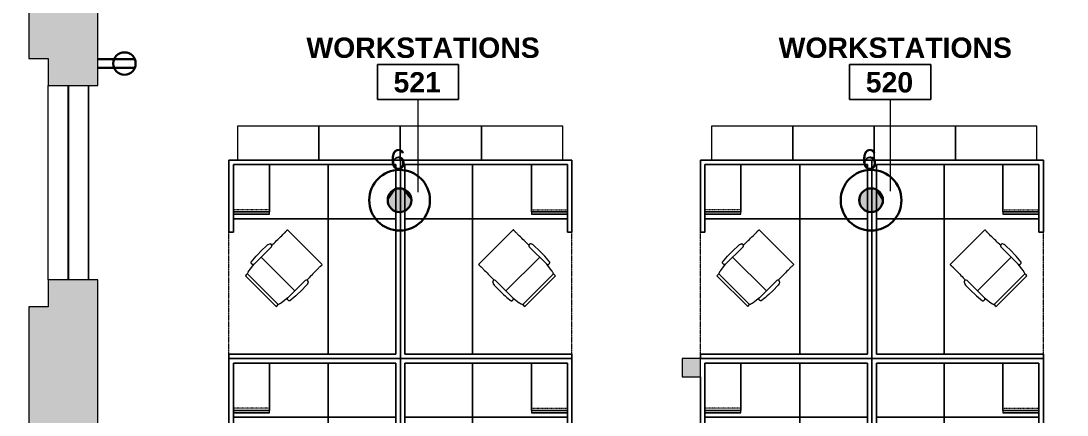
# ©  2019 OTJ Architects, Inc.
# Model space of a CAD drawing. Header units: inches. Extents: x 0 to 1865, y 0 to 1094.
# Drawn here: x 0 to 463.5, y 668.5 to 843.2 of the extents above; entities that cross this region are included whole.
import ezdxf

# ---------------------------------------------------------------- set-up
doc = ezdxf.new("R2010")
doc.units = ezdxf.units.IN
doc.header["$MEASUREMENT"] = 0
doc.linetypes.add('DASH 1_32_', pattern=[0.0625, 0.03125, -0.03125])
doc.linetypes.add('Dash 1_8_', pattern=[0.25, 0.125, -0.125])
for name, color, linetype, lineweight in [('A-ANNO-NOTE', 131, 'Continuous', 9), ('A-AREA-IDEN', 2, 'Continuous', 9), ('A-DETL', 90, 'Continuous', 9), ('A-DETL-GENF', 92, 'Continuous', 9), ('CORE', 7, 'Continuous', 9), ('I-FURN', 30, 'Continuous', 9), ('I-FURN-PNLS', 30, 'Continuous', 9), ('S-COLS', 52, 'Continuous', 13), ('Victor Bldg - 5th Floor_LINK_dwg', 8, 'Continuous', 9), ('WINDOWS', 7, 'Continuous', 9), ('WINDOWS SILL', 7, 'Continuous', 9)]:
    doc.layers.add(name, color=color, linetype=linetype, lineweight=lineweight)
doc.styles.add('Swis721 Lt BT', font='swissl.ttf', dxfattribs={"height": 9})
doc.styles.add('Swis721 Lt BT_B', font='', dxfattribs={"height": 9})
doc.styles.get('Swis721 Lt BT_B').set_extended_font_data('Swis721 Lt BT', bold=True)

# ---------------------------------------------------------------- blocks, each defined once
blk = doc.blocks.new('Victor Bldg - 5th Floor_LINK_dwg-6972324-Level 05 POWER _ SIGNAL')
at = {"layer": 'CORE'}
for p, q in [((301, 693.5), (300.25, 693.5)), ((301, 685.5), (301, 693.5))]:
    blk.add_line(p, q, dxfattribs=at)
at = {"layer": 'WINDOWS'}
for p, q in [((21, 728.5), (21, 814.5)), ((21.25, 728.5), (21.25, 814.5))]:
    blk.add_line(p, q, dxfattribs=at)
at = {"layer": 'WINDOWS SILL'}
blk.add_line((12, 728.5), (12, 814.5), dxfattribs=at)
at = {"layer": 'WINDOWS SILL', "flags": 128}
blk.add_lwpolyline([(30, 814.5), (30, 728.5), (30, 814.5), (30, 728.5)], dxfattribs=at)
blk = doc.blocks.new('Concrete-Rectangular-Column - 8x8-7061903-Level 05 POWER _ SIGNAL')
at = {"layer": 'S-COLS', "lineweight": 9}
blk.add_hatch(color=7, dxfattribs=at).paths.add_polyline_path([(4, -4), (4, 4), (-4, 4), (-4, -4)], flags=0)
at = {"layer": 'S-COLS', "color": 8, "lineweight": 20}
for p, q in [((4, 4), (-4, 4)), ((-4, 4), (-4, -4)), ((4, -4), (4, 4)), ((-4, -4), (4, -4))]:
    blk.add_line(p, q, dxfattribs=at)
blk = doc.blocks.new('HermanMiller_Collection_Eames_AluminumGroup_LoungeChairSwivel - Arms Swivel Base-7952355-Level 05 POWER _ SIGNAL')
at = {"layer": 'I-FURN'}
for p, q in [((-12.96, -9.61), (-12.96, 9.61)), ((-11.95, 9.63), (-11.95, 9.59)), ((-11.95, 9.59), (-11.76, 9.6)), ((-11.76, -9.6), (-11.76, 9.6)), ((-10.12, 10.12), (-6.61, 10.58)), ((-6.94, 12.09), (-4.59, 12.38)), ((-6.61, 10.58), (-6.94, 10.64)), ((-6.61, 10.58), (4.33, 10.58)), ((-4.59, 12.38), (-3.51, 12.46)), ((-3.51, 12.46), (-2.64, 12.49)), ((-2.64, 12.49), (-0.18, 12.49)), ((-2.19, 10.58), (-2.19, -10.58)), ((-0.18, 12.49), (3.32, 12.43)), ((3.32, 12.43), (3.84, 12.38)), ((3.84, 12.38), (3.99, 12.34)), ((3.99, 12.34), (4.64, 12.01)), ((4.64, 12.01), (4.83, 11.89)), ((13.22, 10.83), (13.22, 10.86)), ((14.64, 10.85), (14.64, -10.85)), ((-11.95, -9.59), (-11.95, -9.63)), ((-11.76, -9.6), (-11.95, -9.59)), ((-6.61, -10.58), (-10.12, -10.12)), ((-6.94, -10.64), (-6.61, -10.58)), ((-4.59, -12.38), (-6.94, -12.09)), ((-6.61, -10.58), (4.33, -10.58)), ((-3.51, -12.46), (-4.59, -12.38)), ((-2.64, -12.49), (-3.51, -12.46)), ((-0.18, -12.49), (-2.64, -12.49)), ((3.32, -12.43), (-0.18, -12.49)), ((3.84, -12.38), (3.32, -12.43)), ((3.99, -12.34), (3.84, -12.38)), ((4.64, -12.01), (3.99, -12.34)), ((4.83, -11.89), (4.64, -12.01)), ((13.22, -10.86), (13.22, -10.83))]:
    blk.add_line(p, q, dxfattribs=at)
at = {"layer": 'I-FURN', "flags": 128}
for points in [[(4.94, 10.96), (5.23, 10.95), (5.52, 10.95)], [(5.52, -10.95), (5.23, -10.95), (4.94, -10.96)]]:
    blk.add_lwpolyline(points, dxfattribs=at)
at = {"layer": 'I-FURN'}
for centre, radius, start, end in [((-12.38, 5.3), 4.35, 84.2936, 97.7064), ((4.33, 11.27), 0.69, 270, 332.7502), ((3.68, 11.28), 1.3, 345.8347, 28.1255), ((-12.38, -5.3), 4.35, 262.2936, 275.7064), ((4.33, -11.27), 0.69, 27.2498, 90), ((3.68, -11.28), 1.3, 331.8745, 14.1653)]:
    blk.add_arc(centre, radius, start, end, dxfattribs=at)
for points in [[(-11.76, 9.6), (-11.64, 9.67), (-11.37, 9.8), (-11.02, 9.92), (-10.83, 9.99)], [(-10.83, 9.99), (-10.79, 10), (-10.71, 10.02), (-10.55, 10.06), (-10.35, 10.09), (-10.2, 10.11), (-10.12, 10.12)], [(5.52, 10.95), (6.54, 10.92), (8.59, 10.89), (10.68, 10.85), (11.73, 10.84)], [(11.73, 10.84), (11.97, 10.84), (12.47, 10.83), (12.96, 10.83), (13.22, 10.83)], [(-10.83, -9.99), (-11.02, -9.92), (-11.37, -9.8), (-11.64, -9.67), (-11.76, -9.6)], [(-10.12, -10.12), (-10.2, -10.11), (-10.35, -10.09), (-10.55, -10.06), (-10.71, -10.02), (-10.79, -10), (-10.83, -9.99)], [(11.73, -10.84), (10.68, -10.85), (8.59, -10.89), (6.54, -10.92), (5.52, -10.95)], [(13.22, -10.83), (12.96, -10.83), (12.47, -10.83), (11.97, -10.84), (11.73, -10.84)]]:
    blk.add_open_spline(points, degree=3, dxfattribs=at)
for points, knots in [([(-6.94, 10.64), (-6.95, 10.65), (-6.96, 10.65), (-6.99, 10.65), (-7, 10.66), (-7.02, 10.67), (-7.03, 10.68), (-7.05, 10.69), (-7.06, 10.7), (-7.07, 10.71), (-7.08, 10.72), (-7.09, 10.73), (-7.1, 10.74), (-7.11, 10.76), (-7.11, 10.77), (-7.12, 10.78), (-7.13, 10.8), (-7.14, 10.81), (-7.15, 10.83), (-7.16, 10.85), (-7.17, 10.87), (-7.18, 10.9), (-7.2, 10.95), (-7.22, 11.02), (-7.24, 11.11), (-7.25, 11.23), (-7.26, 11.37), (-7.25, 11.52), (-7.23, 11.66), (-7.21, 11.77), (-7.18, 11.85), (-7.16, 11.9), (-7.15, 11.92), (-7.14, 11.94), (-7.13, 11.96), (-7.12, 11.97), (-7.11, 11.98), (-7.1, 12), (-7.09, 12.01), (-7.08, 12.02), (-7.07, 12.03), (-7.06, 12.04), (-7.05, 12.04), (-7.05, 12.05), (-7.03, 12.06), (-7.02, 12.07), (-7, 12.08), (-6.99, 12.08), (-6.97, 12.09), (-6.95, 12.09), (-6.94, 12.09)], [-1, -1, -1, -1, -0.984375, -0.96875, -0.957031, -0.953125, -0.9375, -0.921875, -0.917969, -0.914062, -0.90625, -0.890625, -0.882812, -0.875, -0.867188, -0.859375, -0.84375, -0.835938, -0.828125, -0.8125, -0.796875, -0.78125, -0.75, -0.708333, -0.666667, -0.583333, -0.5, -0.416667, -0.333333, -0.25, -0.208333, -0.1875, -0.166667, -0.15625, -0.145833, -0.135417, -0.125, -0.114583, -0.104167, -0.09375, -0.088542, -0.083333, -0.078125, -0.072917, -0.0625, -0.052083, -0.041667, -0.03125, -0.020833, 0, 0, 0, 0]), ([(13.22, 10.86), (13.22, 10.87), (13.22, 10.87), (13.23, 10.87), (13.25, 10.88), (13.27, 10.88), (13.29, 10.88), (13.32, 10.88), (13.34, 10.88)], [-1, -1, -1, -1, -0.75, -0.625, -0.5, -0.375, -0.25, 0, 0, 0, 0]), ([(13.34, 10.88), (13.4, 10.89), (13.61, 10.9), (13.97, 10.9), (14.25, 10.89), (14.38, 10.89), (14.47, 10.88), (14.54, 10.87), (14.6, 10.87), (14.63, 10.86), (14.64, 10.85), (14.64, 10.85)], [-1, -1, -1, -1, -0.857143, -0.571429, -0.428571, -0.357143, -0.285714, -0.214286, -0.142857, -0.071429, 0, 0, 0, 0]), ([(-6.94, -12.09), (-6.95, -12.09), (-6.96, -12.09), (-6.99, -12.08), (-7, -12.08), (-7.02, -12.07), (-7.03, -12.06), (-7.05, -12.05), (-7.06, -12.04), (-7.07, -12.03), (-7.08, -12.02), (-7.09, -12.01), (-7.1, -12), (-7.11, -11.98), (-7.12, -11.97), (-7.12, -11.96), (-7.13, -11.94), (-7.14, -11.93), (-7.15, -11.91), (-7.16, -11.89), (-7.17, -11.87), (-7.18, -11.84), (-7.21, -11.77), (-7.23, -11.66), (-7.26, -11.47), (-7.26, -11.28), (-7.24, -11.11), (-7.22, -11.02), (-7.2, -10.95), (-7.18, -10.89), (-7.16, -10.85), (-7.15, -10.82), (-7.13, -10.8), (-7.13, -10.78), (-7.12, -10.77), (-7.11, -10.76), (-7.1, -10.74), (-7.08, -10.73), (-7.08, -10.72), (-7.07, -10.71), (-7.06, -10.7), (-7.05, -10.69), (-7.05, -10.69), (-7.03, -10.68), (-7.02, -10.67), (-7, -10.66), (-6.99, -10.65), (-6.97, -10.65), (-6.95, -10.65), (-6.94, -10.64)], [-1, -1, -1, -1, -0.984375, -0.96875, -0.957031, -0.953125, -0.9375, -0.921875, -0.917969, -0.914062, -0.90625, -0.890625, -0.882812, -0.875, -0.867188, -0.859375, -0.84375, -0.835938, -0.828125, -0.8125, -0.796875, -0.78125, -0.75, -0.666667, -0.583333, -0.416667, -0.333333, -0.291667, -0.25, -0.208333, -0.1875, -0.166667, -0.15625, -0.145833, -0.135417, -0.125, -0.114583, -0.104167, -0.09375, -0.088542, -0.083333, -0.078125, -0.072917, -0.0625, -0.052083, -0.041667, -0.03125, -0.020833, 0, 0, 0, 0]), ([(13.34, -10.88), (13.32, -10.88), (13.29, -10.88), (13.27, -10.88), (13.25, -10.88), (13.23, -10.87), (13.22, -10.87), (13.22, -10.87), (13.22, -10.86)], [-1, -1, -1, -1, -0.75, -0.625, -0.5, -0.375, -0.25, 0, 0, 0, 0]), ([(14.64, -10.85), (14.64, -10.86), (14.62, -10.86), (14.52, -10.88), (14.27, -10.9), (13.87, -10.9), (13.54, -10.9), (13.4, -10.89), (13.34, -10.88)], [-1, -1, -1, -1, -0.892857, -0.785714, -0.571429, -0.285714, -0.142857, 0, 0, 0, 0])]:
    blk.add_open_spline(points, degree=3, knots=knots, dxfattribs=at)
blk = doc.blocks.new('Adjustable Workstation 1 - 6x7-7913792-Level 05 POWER _ SIGNAL')
at = {"layer": 'I-FURN'}
for p, q in [((76, 0), (0, 0)), ((0, 0), (0, -88)), ((0, 0), (76, 0)), ((0, -88), (0, 0)), ((76, -2), (76, 0)), ((76, 0), (76, -2)), ((32, -2), (2, -2)), ((2, -2), (2, -86)), ((2, -86), (2, -2)), ((2, -2), (32, -2)), ((2, -86), (2, -2)), ((2, -2), (76, -2)), ((32, -2), (2, -2)), ((2, -2), (2, -62)), ((32, -86), (32, -2)), ((32, -2), (32, -86)), ((76, -2), (32, -2)), ((76, -56), (74, -56)), ((74, -56), (74, -86)), ((74, -62), (74, -56)), ((74, -56), (76, -56)), ((76, -88), (76, -56)), ((76, -56), (76, -88)), ((2, -62), (2, -86)), ((32, -62), (2, -62)), ((2, -62), (2, -86)), ((2, -86), (2, -62)), ((2, -62), (32, -62)), ((74, -62), (32, -62)), ((32, -62), (74, -62)), ((58, -64), (74, -64)), ((58, -64), (74, -64)), ((58, -64), (74, -64)), ((58, -64), (74, -64)), ((58, -64), (74, -64)), ((58, -64), (74, -64)), ((58, -64), (58, -86)), ((74, -64), (58, -64)), ((74, -64), (58, -64)), ((58, -64), (58, -65)), ((74, -64), (58, -64)), ((58, -64), (74, -64)), ((58, -64), (58, -65)), ((58, -64), (58, -65)), ((74, -64), (58, -64)), ((58, -64), (74, -64)), ((58, -64), (58, -65)), ((58, -64), (58, -65)), ((74, -64), (58, -64)), ((58, -64), (74, -64)), ((58, -64), (58, -65)), ((58, -64), (58, -65)), ((74, -64), (74, -62)), ((74, -86), (74, -62)), ((74, -62), (74, -86)), ((74, -86), (74, -64)), ((74, -65), (74, -64)), ((74, -65), (74, -64)), ((74, -64), (74, -65)), ((74, -65), (74, -64)), ((74, -64), (74, -65)), ((74, -65), (74, -64)), ((74, -64), (74, -65)), ((74, -65), (74, -64)), ((58, -65), (74, -65)), ((58, -86), (58, -65)), ((58, -65), (74, -65)), ((74, -65), (58, -65)), ((58, -65), (74, -65)), ((74, -65), (58, -65)), ((58, -65), (74, -65)), ((74, -65), (58, -65)), ((58, -65), (74, -65)), ((74, -65), (74, -86)), ((74, -86), (74, -65)), ((0, -88), (76, -88)), ((72.12, -88), (0, -88)), ((2, -86), (32, -86)), ((32, -86), (2, -86)), ((74, -86), (2, -86)), ((2, -86), (32, -86)), ((2, -86), (32, -86)), ((32, -86), (2, -86)), ((32, -86), (58, -86)), ((32, -86), (74, -86)), ((74, -86), (32, -86)), ((58, -86), (74, -86)), ((74, -86), (58, -86)), ((58, -86), (74, -86)), ((76, -88), (72.12, -88))]:
    blk.add_line(p, q, dxfattribs=at)
at = {"layer": 'I-FURN', "linetype": 'Dash 1_8_'}
for p, q in [((76, 0), (76, -2)), ((76, -2), (76, -56)), ((76, -56), (76, -88))]:
    blk.add_line(p, q, dxfattribs=at)
at = {"layer": 'I-FURN', "linetype": 'DASH 1_32_'}
blk.add_line((58, -66), (74, -66), dxfattribs=at)
blk = doc.blocks.new('HermanMiller_Collection_Eames_AluminumGroup_LoungeChairSwivel - Arms Swivel Base-7952356-Level 05 POWER _ SIGNAL')
at = {"layer": 'I-FURN'}
for p, q in [((-12.96, 9.61), (-12.96, -9.61)), ((-11.95, 9.59), (-11.95, 9.63)), ((-11.76, 9.6), (-11.95, 9.59)), ((-11.76, 9.6), (-11.76, -9.6)), ((-6.61, 10.58), (-10.12, 10.12)), ((-4.59, 12.38), (-6.94, 12.09)), ((-6.94, 10.64), (-6.61, 10.58)), ((-6.61, 10.58), (4.33, 10.58)), ((-3.51, 12.46), (-4.59, 12.38)), ((-2.64, 12.49), (-3.51, 12.46)), ((-0.18, 12.49), (-2.64, 12.49)), ((-2.19, -10.58), (-2.19, 10.58)), ((3.32, 12.43), (-0.18, 12.49)), ((3.84, 12.38), (3.32, 12.43)), ((3.99, 12.34), (3.84, 12.38)), ((4.64, 12.01), (3.99, 12.34)), ((4.83, 11.89), (4.64, 12.01)), ((13.22, 10.86), (13.22, 10.83)), ((14.64, -10.85), (14.64, 10.85)), ((-11.95, -9.63), (-11.95, -9.59)), ((-11.95, -9.59), (-11.76, -9.6)), ((-10.12, -10.12), (-6.61, -10.58)), ((-6.61, -10.58), (-6.94, -10.64)), ((-6.94, -12.09), (-4.59, -12.38)), ((-6.61, -10.58), (4.33, -10.58)), ((-4.59, -12.38), (-3.51, -12.46)), ((-3.51, -12.46), (-2.64, -12.49)), ((-2.64, -12.49), (-0.18, -12.49)), ((-0.18, -12.49), (3.32, -12.43)), ((3.32, -12.43), (3.84, -12.38)), ((3.84, -12.38), (3.99, -12.34)), ((3.99, -12.34), (4.64, -12.01)), ((4.64, -12.01), (4.83, -11.89)), ((13.22, -10.83), (13.22, -10.86))]:
    blk.add_line(p, q, dxfattribs=at)
at = {"layer": 'I-FURN', "flags": 128}
for points in [[(5.52, 10.95), (5.23, 10.95), (4.94, 10.96)], [(4.94, -10.96), (5.23, -10.95), (5.52, -10.95)]]:
    blk.add_lwpolyline(points, dxfattribs=at)
at = {"layer": 'I-FURN'}
for centre, radius, start, end in [((-12.38, 5.3), 4.35, 84.2936, 97.7064), ((4.33, 11.27), 0.69, 270, 332.7502), ((3.68, 11.28), 1.3, 345.8347, 28.1255), ((-12.38, -5.3), 4.35, 262.2936, 275.7064), ((4.33, -11.27), 0.69, 27.2498, 90), ((3.68, -11.28), 1.3, 331.8745, 14.1653)]:
    blk.add_arc(centre, radius, start, end, dxfattribs=at)
for points in [[(-10.83, 9.99), (-11.02, 9.92), (-11.37, 9.8), (-11.64, 9.67), (-11.76, 9.6)], [(-10.12, 10.12), (-10.2, 10.11), (-10.35, 10.09), (-10.55, 10.06), (-10.71, 10.02), (-10.79, 10), (-10.83, 9.99)], [(11.73, 10.84), (10.68, 10.85), (8.59, 10.89), (6.54, 10.92), (5.52, 10.95)], [(13.22, 10.83), (12.96, 10.83), (12.47, 10.83), (11.97, 10.84), (11.73, 10.84)], [(-11.76, -9.6), (-11.64, -9.67), (-11.37, -9.8), (-11.02, -9.92), (-10.83, -9.99)], [(-10.83, -9.99), (-10.79, -10), (-10.71, -10.02), (-10.55, -10.06), (-10.35, -10.09), (-10.2, -10.11), (-10.12, -10.12)], [(5.52, -10.95), (6.54, -10.92), (8.59, -10.89), (10.68, -10.85), (11.73, -10.84)], [(11.73, -10.84), (11.97, -10.84), (12.47, -10.83), (12.96, -10.83), (13.22, -10.83)]]:
    blk.add_open_spline(points, degree=3, dxfattribs=at)
for points, knots in [([(-6.94, 12.09), (-6.95, 12.09), (-6.97, 12.09), (-6.99, 12.08), (-7, 12.08), (-7.02, 12.07), (-7.03, 12.06), (-7.05, 12.05), (-7.05, 12.04), (-7.06, 12.04), (-7.07, 12.03), (-7.08, 12.02), (-7.09, 12.01), (-7.1, 12), (-7.11, 11.98), (-7.12, 11.97), (-7.13, 11.96), (-7.14, 11.94), (-7.15, 11.92), (-7.16, 11.9), (-7.18, 11.85), (-7.21, 11.77), (-7.23, 11.66), (-7.25, 11.52), (-7.26, 11.37), (-7.25, 11.23), (-7.24, 11.11), (-7.22, 11.02), (-7.2, 10.95), (-7.18, 10.9), (-7.17, 10.87), (-7.16, 10.85), (-7.15, 10.83), (-7.14, 10.81), (-7.13, 10.8), (-7.12, 10.78), (-7.11, 10.77), (-7.11, 10.76), (-7.1, 10.74), (-7.09, 10.73), (-7.08, 10.72), (-7.07, 10.71), (-7.06, 10.7), (-7.05, 10.69), (-7.03, 10.68), (-7.02, 10.67), (-7, 10.66), (-6.99, 10.65), (-6.96, 10.65), (-6.95, 10.65), (-6.94, 10.64)], [0, 0, 0, 0, 0.020833, 0.03125, 0.041667, 0.052083, 0.0625, 0.072917, 0.078125, 0.083333, 0.088542, 0.09375, 0.104167, 0.114583, 0.125, 0.135417, 0.145833, 0.15625, 0.166667, 0.1875, 0.208333, 0.25, 0.333333, 0.416667, 0.5, 0.583333, 0.666667, 0.708333, 0.75, 0.78125, 0.796875, 0.8125, 0.828125, 0.835938, 0.84375, 0.859375, 0.867188, 0.875, 0.882812, 0.890625, 0.90625, 0.914062, 0.917969, 0.921875, 0.9375, 0.953125, 0.957031, 0.96875, 0.984375, 1, 1, 1, 1]), ([(13.34, 10.88), (13.32, 10.88), (13.29, 10.88), (13.27, 10.88), (13.25, 10.88), (13.23, 10.87), (13.22, 10.87), (13.22, 10.87), (13.22, 10.86)], [0, 0, 0, 0, 0.25, 0.375, 0.5, 0.625, 0.75, 1, 1, 1, 1]), ([(14.64, 10.85), (14.64, 10.85), (14.63, 10.86), (14.6, 10.87), (14.54, 10.87), (14.47, 10.88), (14.38, 10.89), (14.25, 10.89), (13.97, 10.9), (13.61, 10.9), (13.4, 10.89), (13.34, 10.88)], [0, 0, 0, 0, 0.071429, 0.142857, 0.214286, 0.285714, 0.357143, 0.428571, 0.571429, 0.857143, 1, 1, 1, 1]), ([(-6.94, -10.64), (-6.95, -10.65), (-6.97, -10.65), (-6.99, -10.65), (-7, -10.66), (-7.02, -10.67), (-7.03, -10.68), (-7.05, -10.69), (-7.05, -10.69), (-7.06, -10.7), (-7.07, -10.71), (-7.08, -10.72), (-7.08, -10.73), (-7.1, -10.74), (-7.11, -10.76), (-7.12, -10.77), (-7.13, -10.78), (-7.13, -10.8), (-7.15, -10.82), (-7.16, -10.85), (-7.18, -10.89), (-7.2, -10.95), (-7.22, -11.02), (-7.24, -11.11), (-7.26, -11.28), (-7.26, -11.47), (-7.23, -11.66), (-7.21, -11.77), (-7.18, -11.84), (-7.17, -11.87), (-7.16, -11.89), (-7.15, -11.91), (-7.14, -11.93), (-7.13, -11.94), (-7.12, -11.96), (-7.12, -11.97), (-7.11, -11.98), (-7.1, -12), (-7.09, -12.01), (-7.08, -12.02), (-7.07, -12.03), (-7.06, -12.04), (-7.05, -12.05), (-7.03, -12.06), (-7.02, -12.07), (-7, -12.08), (-6.99, -12.08), (-6.96, -12.09), (-6.95, -12.09), (-6.94, -12.09)], [0, 0, 0, 0, 0.020833, 0.03125, 0.041667, 0.052083, 0.0625, 0.072917, 0.078125, 0.083333, 0.088542, 0.09375, 0.104167, 0.114583, 0.125, 0.135417, 0.145833, 0.15625, 0.166667, 0.1875, 0.208333, 0.25, 0.291667, 0.333333, 0.416667, 0.583333, 0.666667, 0.75, 0.78125, 0.796875, 0.8125, 0.828125, 0.835938, 0.84375, 0.859375, 0.867188, 0.875, 0.882812, 0.890625, 0.90625, 0.914062, 0.917969, 0.921875, 0.9375, 0.953125, 0.957031, 0.96875, 0.984375, 1, 1, 1, 1]), ([(13.22, -10.86), (13.22, -10.87), (13.22, -10.87), (13.23, -10.87), (13.25, -10.88), (13.27, -10.88), (13.29, -10.88), (13.32, -10.88), (13.34, -10.88)], [0, 0, 0, 0, 0.25, 0.375, 0.5, 0.625, 0.75, 1, 1, 1, 1]), ([(13.34, -10.88), (13.4, -10.89), (13.54, -10.9), (13.87, -10.9), (14.27, -10.9), (14.52, -10.88), (14.62, -10.86), (14.64, -10.86), (14.64, -10.85)], [0, 0, 0, 0, 0.142857, 0.285714, 0.571429, 0.785714, 0.892857, 1, 1, 1, 1])]:
    blk.add_open_spline(points, degree=3, knots=knots, dxfattribs=at)
blk = doc.blocks.new('Adjustable Workstation 1 - 6x7-7913793-Level 05 POWER _ SIGNAL')
at = {"layer": 'I-FURN'}
for p, q in [((76, 88), (0, 88)), ((0, 88), (0, 0)), ((0, 0), (0, 88)), ((0, 88), (71.88, 88)), ((32, 86), (2, 86)), ((2, 86), (2, 2)), ((2, 2), (2, 86)), ((2, 86), (32, 86)), ((2, 2), (2, 86)), ((2, 86), (74, 86)), ((32, 86), (2, 86)), ((2, 86), (2, 62)), ((32, 86), (2, 86)), ((2, 86), (2, 62)), ((2, 62), (2, 86)), ((2, 86), (32, 86)), ((32, 2), (32, 86)), ((32, 86), (32, 2)), ((58, 86), (32, 86)), ((74, 86), (32, 86)), ((32, 86), (74, 86)), ((74, 86), (58, 86)), ((58, 86), (58, 64)), ((58, 65), (58, 86)), ((58, 86), (74, 86)), ((74, 86), (58, 86)), ((71.88, 88), (76, 88)), ((74, 64), (74, 86)), ((74, 86), (74, 65)), ((74, 86), (74, 56)), ((74, 65), (74, 86)), ((74, 62), (74, 86)), ((74, 86), (74, 62)), ((76, 56), (76, 88)), ((76, 88), (76, 56)), ((74, 65), (58, 65)), ((74, 65), (58, 65)), ((58, 65), (58, 64)), ((74, 65), (58, 65)), ((58, 65), (74, 65)), ((58, 65), (58, 64)), ((58, 65), (58, 64)), ((74, 65), (58, 65)), ((58, 65), (74, 65)), ((58, 65), (58, 64)), ((58, 65), (58, 64)), ((74, 65), (58, 65)), ((58, 65), (74, 65)), ((58, 65), (58, 64)), ((58, 65), (58, 64)), ((74, 64), (74, 65)), ((74, 64), (74, 65)), ((74, 65), (74, 64)), ((74, 64), (74, 65)), ((74, 65), (74, 64)), ((74, 64), (74, 65)), ((74, 65), (74, 64)), ((74, 64), (74, 65)), ((2, 62), (2, 2)), ((2, 62), (32, 62)), ((32, 62), (2, 62)), ((32, 62), (74, 62)), ((74, 62), (32, 62)), ((58, 64), (74, 64)), ((58, 64), (74, 64)), ((58, 64), (74, 64)), ((58, 64), (74, 64)), ((58, 64), (74, 64)), ((58, 64), (74, 64)), ((58, 64), (74, 64)), ((58, 64), (74, 64)), ((74, 64), (58, 64)), ((58, 64), (74, 64)), ((74, 64), (58, 64)), ((58, 64), (74, 64)), ((74, 64), (58, 64)), ((58, 64), (74, 64)), ((74, 62), (74, 64)), ((74, 56), (74, 62)), ((74, 56), (76, 56)), ((76, 56), (74, 56)), ((0, 0), (76, 0)), ((76, 0), (0, 0)), ((2, 2), (32, 2)), ((32, 2), (2, 2)), ((76, 2), (2, 2)), ((2, 2), (32, 2)), ((32, 2), (76, 2)), ((76, 0), (76, 2)), ((76, 2), (76, 0))]:
    blk.add_line(p, q, dxfattribs=at)
at = {"layer": 'I-FURN', "linetype": 'Dash 1_8_'}
for p, q in [((76, 56), (76, 88)), ((76, 2), (76, 56)), ((76, 0), (76, 2))]:
    blk.add_line(p, q, dxfattribs=at)
at = {"layer": 'I-FURN', "linetype": 'DASH 1_32_'}
blk.add_line((58, 66), (74, 66), dxfattribs=at)
blk = doc.blocks.new('Adjustable Workstation 1 - 6x7-V11-Level 05 POWER _ SIGNAL')
at = {"layer": 'I-FURN'}
for p, q in [((76, 0), (0, 0)), ((0, 0), (0, -88)), ((0, 0), (76, 0)), ((0, -88), (0, 0)), ((76, -2), (76, 0)), ((76, 0), (76, -2)), ((32, -2), (2, -2)), ((2, -2), (2, -86)), ((2, -86), (2, -2)), ((2, -2), (32, -2)), ((2, -86), (2, -2)), ((2, -2), (76, -2)), ((32, -2), (2, -2)), ((2, -2), (2, -62)), ((32, -86), (32, -2)), ((32, -2), (32, -86)), ((76, -2), (32, -2)), ((76, -56), (74, -56)), ((74, -56), (74, -86)), ((74, -62), (74, -56)), ((74, -56), (76, -56)), ((76, -88), (76, -56)), ((76, -56), (76, -88)), ((2, -62), (2, -86)), ((32, -62), (2, -62)), ((2, -62), (2, -86)), ((2, -86), (2, -62)), ((2, -62), (32, -62)), ((74, -62), (32, -62)), ((32, -62), (74, -62)), ((58, -64), (74, -64)), ((58, -64), (74, -64)), ((58, -64), (74, -64)), ((58, -64), (74, -64)), ((58, -64), (74, -64)), ((58, -64), (74, -64)), ((58, -64), (58, -86)), ((74, -64), (58, -64)), ((74, -64), (58, -64)), ((58, -64), (58, -65)), ((74, -64), (58, -64)), ((58, -64), (74, -64)), ((58, -64), (58, -65)), ((58, -64), (58, -65)), ((74, -64), (58, -64)), ((58, -64), (74, -64)), ((58, -64), (58, -65)), ((58, -64), (58, -65)), ((74, -64), (58, -64)), ((58, -64), (74, -64)), ((58, -64), (58, -65)), ((58, -64), (58, -65)), ((74, -64), (74, -62)), ((74, -86), (74, -62)), ((74, -62), (74, -86)), ((74, -86), (74, -64)), ((74, -65), (74, -64)), ((74, -65), (74, -64)), ((74, -64), (74, -65)), ((74, -65), (74, -64)), ((74, -64), (74, -65)), ((74, -65), (74, -64)), ((74, -64), (74, -65)), ((74, -65), (74, -64)), ((58, -65), (74, -65)), ((58, -86), (58, -65)), ((58, -65), (74, -65)), ((74, -65), (58, -65)), ((58, -65), (74, -65)), ((74, -65), (58, -65)), ((58, -65), (74, -65)), ((74, -65), (58, -65)), ((58, -65), (74, -65)), ((74, -65), (74, -86)), ((74, -86), (74, -65)), ((0, -88), (76, -88)), ((76, -88), (0, -88)), ((2, -86), (32, -86)), ((32, -86), (2, -86)), ((74, -86), (2, -86)), ((2, -86), (32, -86)), ((2, -86), (32, -86)), ((32, -86), (2, -86)), ((32, -86), (58, -86)), ((32, -86), (74, -86)), ((74, -86), (32, -86)), ((58, -86), (74, -86)), ((74, -86), (58, -86)), ((58, -86), (74, -86))]:
    blk.add_line(p, q, dxfattribs=at)
at = {"layer": 'I-FURN', "linetype": 'Dash 1_8_'}
for p, q in [((76, 0), (76, -2)), ((76, -2), (76, -56)), ((76, -56), (76, -88))]:
    blk.add_line(p, q, dxfattribs=at)
at = {"layer": 'I-FURN', "linetype": 'DASH 1_32_'}
blk.add_line((58, -66), (74, -66), dxfattribs=at)
blk = doc.blocks.new('Adjustable Workstation 1 - 6x7-V12-Level 05 POWER _ SIGNAL')
at = {"layer": 'I-FURN'}
for p, q in [((76, 88), (0, 88)), ((0, 88), (0, 0)), ((0, 0), (0, 88)), ((0, 88), (76, 88)), ((32, 86), (2, 86)), ((2, 86), (2, 2)), ((2, 2), (2, 86)), ((2, 86), (32, 86)), ((2, 2), (2, 86)), ((2, 86), (74, 86)), ((32, 86), (2, 86)), ((2, 86), (2, 62)), ((32, 86), (2, 86)), ((2, 86), (2, 62)), ((2, 62), (2, 86)), ((2, 86), (32, 86)), ((32, 2), (32, 86)), ((32, 86), (32, 2)), ((58, 86), (32, 86)), ((74, 86), (32, 86)), ((32, 86), (74, 86)), ((74, 86), (58, 86)), ((58, 86), (58, 64)), ((58, 65), (58, 86)), ((58, 86), (74, 86)), ((74, 86), (58, 86)), ((74, 64), (74, 86)), ((74, 86), (74, 65)), ((74, 86), (74, 56)), ((74, 65), (74, 86)), ((74, 62), (74, 86)), ((74, 86), (74, 62)), ((76, 56), (76, 88)), ((76, 88), (76, 56)), ((74, 65), (58, 65)), ((74, 65), (58, 65)), ((58, 65), (58, 64)), ((74, 65), (58, 65)), ((58, 65), (74, 65)), ((58, 65), (58, 64)), ((58, 65), (58, 64)), ((74, 65), (58, 65)), ((58, 65), (74, 65)), ((58, 65), (58, 64)), ((58, 65), (58, 64)), ((74, 65), (58, 65)), ((58, 65), (74, 65)), ((58, 65), (58, 64)), ((58, 65), (58, 64)), ((74, 64), (74, 65)), ((74, 64), (74, 65)), ((74, 65), (74, 64)), ((74, 64), (74, 65)), ((74, 65), (74, 64)), ((74, 64), (74, 65)), ((74, 65), (74, 64)), ((74, 64), (74, 65)), ((2, 62), (2, 2)), ((2, 62), (32, 62)), ((32, 62), (2, 62)), ((32, 62), (74, 62)), ((74, 62), (32, 62)), ((58, 64), (74, 64)), ((58, 64), (74, 64)), ((58, 64), (74, 64)), ((58, 64), (74, 64)), ((58, 64), (74, 64)), ((58, 64), (74, 64)), ((58, 64), (74, 64)), ((58, 64), (74, 64)), ((74, 64), (58, 64)), ((58, 64), (74, 64)), ((74, 64), (58, 64)), ((58, 64), (74, 64)), ((74, 64), (58, 64)), ((58, 64), (74, 64)), ((74, 62), (74, 64)), ((74, 56), (74, 62)), ((74, 56), (76, 56)), ((76, 56), (74, 56)), ((0, 0), (76, 0)), ((76, 0), (0, 0)), ((2, 2), (32, 2)), ((32, 2), (2, 2)), ((76, 2), (2, 2)), ((2, 2), (32, 2)), ((32, 2), (76, 2)), ((76, 0), (76, 2)), ((76, 2), (76, 0))]:
    blk.add_line(p, q, dxfattribs=at)
at = {"layer": 'I-FURN', "linetype": 'Dash 1_8_'}
for p, q in [((76, 56), (76, 88)), ((76, 2), (76, 56)), ((76, 0), (76, 2))]:
    blk.add_line(p, q, dxfattribs=at)
at = {"layer": 'I-FURN', "linetype": 'DASH 1_32_'}
blk.add_line((58, 66), (74, 66), dxfattribs=at)
blk = doc.blocks.new('Adjustable Workstation 1 - 6x7-V15-Level 05 POWER _ SIGNAL')
at = {"layer": 'I-FURN'}
for p, q in [((76, 0), (0, 0)), ((0, 0), (0, -88)), ((0, 0), (76, 0)), ((0, -88), (0, 0)), ((76, -2), (76, 0)), ((76, 0), (76, -2)), ((32, -2), (2, -2)), ((2, -2), (2, -86)), ((2, -86), (2, -2)), ((2, -2), (32, -2)), ((2, -86), (2, -2)), ((2, -2), (76, -2)), ((32, -2), (2, -2)), ((2, -2), (2, -62)), ((32, -86), (32, -2)), ((32, -2), (32, -86)), ((76, -2), (32, -2)), ((76, -56), (74, -56)), ((74, -56), (74, -86)), ((74, -62), (74, -56)), ((74, -56), (76, -56)), ((76, -88), (76, -56)), ((76, -56), (76, -88)), ((2, -62), (2, -86)), ((32, -62), (2, -62)), ((2, -62), (2, -86)), ((2, -86), (2, -62)), ((2, -62), (32, -62)), ((74, -62), (32, -62)), ((32, -62), (74, -62)), ((58, -64), (74, -64)), ((58, -64), (74, -64)), ((58, -64), (74, -64)), ((58, -64), (74, -64)), ((58, -64), (74, -64)), ((58, -64), (74, -64)), ((58, -64), (58, -86)), ((74, -64), (58, -64)), ((74, -64), (58, -64)), ((58, -64), (58, -65)), ((74, -64), (58, -64)), ((58, -64), (74, -64)), ((58, -64), (58, -65)), ((58, -64), (58, -65)), ((74, -64), (58, -64)), ((58, -64), (74, -64)), ((58, -64), (58, -65)), ((58, -64), (58, -65)), ((74, -64), (58, -64)), ((58, -64), (74, -64)), ((58, -64), (58, -65)), ((58, -64), (58, -65)), ((74, -64), (74, -62)), ((74, -86), (74, -62)), ((74, -62), (74, -86)), ((74, -86), (74, -64)), ((74, -65), (74, -64)), ((74, -65), (74, -64)), ((74, -64), (74, -65)), ((74, -65), (74, -64)), ((74, -64), (74, -65)), ((74, -65), (74, -64)), ((74, -64), (74, -65)), ((74, -65), (74, -64)), ((58, -65), (74, -65)), ((58, -86), (58, -65)), ((58, -65), (74, -65)), ((74, -65), (58, -65)), ((58, -65), (74, -65)), ((74, -65), (58, -65)), ((58, -65), (74, -65)), ((74, -65), (58, -65)), ((58, -65), (74, -65)), ((74, -65), (74, -86)), ((74, -86), (74, -65)), ((0, -88), (76, -88)), ((71, -88), (0, -88)), ((2, -86), (32, -86)), ((32, -86), (2, -86)), ((74, -86), (2, -86)), ((2, -86), (32, -86)), ((2, -86), (32, -86)), ((32, -86), (2, -86)), ((32, -86), (58, -86)), ((32, -86), (74, -86)), ((74, -86), (32, -86)), ((58, -86), (74, -86)), ((74, -86), (58, -86)), ((58, -86), (74, -86)), ((76, -88), (71, -88))]:
    blk.add_line(p, q, dxfattribs=at)
at = {"layer": 'I-FURN', "linetype": 'Dash 1_8_'}
for p, q in [((76, 0), (76, -2)), ((76, -2), (76, -56)), ((76, -56), (76, -88))]:
    blk.add_line(p, q, dxfattribs=at)
at = {"layer": 'I-FURN', "linetype": 'DASH 1_32_'}
blk.add_line((58, -66), (74, -66), dxfattribs=at)
blk = doc.blocks.new('Adjustable Workstation 1 - 6x7-V16-Level 05 POWER _ SIGNAL')
at = {"layer": 'I-FURN'}
for p, q in [((76, 88), (0, 88)), ((0, 88), (0, 0)), ((0, 0), (0, 88)), ((0, 88), (73, 88)), ((32, 86), (2, 86)), ((2, 86), (2, 2)), ((2, 2), (2, 86)), ((2, 86), (32, 86)), ((2, 2), (2, 86)), ((2, 86), (74, 86)), ((32, 86), (2, 86)), ((2, 86), (2, 62)), ((32, 86), (2, 86)), ((2, 86), (2, 62)), ((2, 62), (2, 86)), ((2, 86), (32, 86)), ((32, 2), (32, 86)), ((32, 86), (32, 2)), ((58, 86), (32, 86)), ((74, 86), (32, 86)), ((32, 86), (74, 86)), ((74, 86), (58, 86)), ((58, 86), (58, 64)), ((58, 65), (58, 86)), ((58, 86), (74, 86)), ((74, 86), (58, 86)), ((73, 88), (76, 88)), ((74, 64), (74, 86)), ((74, 86), (74, 65)), ((74, 86), (74, 56)), ((74, 65), (74, 86)), ((74, 62), (74, 86)), ((74, 86), (74, 62)), ((76, 56), (76, 88)), ((76, 88), (76, 56)), ((74, 65), (58, 65)), ((74, 65), (58, 65)), ((58, 65), (58, 64)), ((74, 65), (58, 65)), ((58, 65), (74, 65)), ((58, 65), (58, 64)), ((58, 65), (58, 64)), ((74, 65), (58, 65)), ((58, 65), (74, 65)), ((58, 65), (58, 64)), ((58, 65), (58, 64)), ((74, 65), (58, 65)), ((58, 65), (74, 65)), ((58, 65), (58, 64)), ((58, 65), (58, 64)), ((74, 64), (74, 65)), ((74, 64), (74, 65)), ((74, 65), (74, 64)), ((74, 64), (74, 65)), ((74, 65), (74, 64)), ((74, 64), (74, 65)), ((74, 65), (74, 64)), ((74, 64), (74, 65)), ((2, 62), (2, 2)), ((2, 62), (32, 62)), ((32, 62), (2, 62)), ((32, 62), (74, 62)), ((74, 62), (32, 62)), ((58, 64), (74, 64)), ((58, 64), (74, 64)), ((58, 64), (74, 64)), ((58, 64), (74, 64)), ((58, 64), (74, 64)), ((58, 64), (74, 64)), ((58, 64), (74, 64)), ((58, 64), (74, 64)), ((74, 64), (58, 64)), ((58, 64), (74, 64)), ((74, 64), (58, 64)), ((58, 64), (74, 64)), ((74, 64), (58, 64)), ((58, 64), (74, 64)), ((74, 62), (74, 64)), ((74, 56), (74, 62)), ((74, 56), (76, 56)), ((76, 56), (74, 56)), ((0, 0), (76, 0)), ((76, 0), (0, 0)), ((2, 2), (32, 2)), ((32, 2), (2, 2)), ((76, 2), (2, 2)), ((2, 2), (32, 2)), ((32, 2), (76, 2)), ((76, 0), (76, 2)), ((76, 2), (76, 0))]:
    blk.add_line(p, q, dxfattribs=at)
at = {"layer": 'I-FURN', "linetype": 'Dash 1_8_'}
for p, q in [((76, 56), (76, 88)), ((76, 2), (76, 56)), ((76, 0), (76, 2))]:
    blk.add_line(p, q, dxfattribs=at)
at = {"layer": 'I-FURN', "linetype": 'DASH 1_32_'}
blk.add_line((58, 66), (74, 66), dxfattribs=at)
blk = doc.blocks.new('Adjustable Workstation 1 - 6x7-V17-Level 05 POWER _ SIGNAL')
at = {"layer": 'I-FURN'}
for p, q in [((76, 0), (0, 0)), ((0, 0), (0, -88)), ((0, 0), (76, 0)), ((0, -88), (0, 0)), ((76, -2), (76, 0)), ((76, 0), (76, -2)), ((32, -2), (2, -2)), ((2, -2), (2, -86)), ((2, -86), (2, -2)), ((2, -2), (32, -2)), ((2, -86), (2, -2)), ((2, -2), (76, -2)), ((32, -2), (2, -2)), ((2, -2), (2, -62)), ((32, -86), (32, -2)), ((32, -2), (32, -86)), ((76, -2), (32, -2)), ((76, -56), (74, -56)), ((74, -56), (74, -86)), ((74, -62), (74, -56)), ((74, -56), (76, -56)), ((76, -80), (76, -56)), ((76, -56), (76, -80)), ((2, -62), (2, -86)), ((32, -62), (2, -62)), ((2, -62), (2, -86)), ((2, -86), (2, -62)), ((2, -62), (32, -62)), ((74, -62), (32, -62)), ((32, -62), (74, -62)), ((58, -64), (74, -64)), ((58, -64), (74, -64)), ((58, -64), (74, -64)), ((58, -64), (74, -64)), ((58, -64), (74, -64)), ((58, -64), (74, -64)), ((58, -64), (58, -86)), ((74, -64), (58, -64)), ((74, -64), (58, -64)), ((58, -64), (58, -65)), ((74, -64), (58, -64)), ((58, -64), (74, -64)), ((58, -64), (58, -65)), ((58, -64), (58, -65)), ((74, -64), (58, -64)), ((58, -64), (74, -64)), ((58, -64), (58, -65)), ((58, -64), (58, -65)), ((74, -64), (58, -64)), ((58, -64), (74, -64)), ((58, -64), (58, -65)), ((58, -64), (58, -65)), ((74, -64), (74, -62)), ((74, -86), (74, -62)), ((74, -62), (74, -86)), ((74, -86), (74, -64)), ((74, -65), (74, -64)), ((74, -65), (74, -64)), ((74, -64), (74, -65)), ((74, -65), (74, -64)), ((74, -64), (74, -65)), ((74, -65), (74, -64)), ((74, -64), (74, -65)), ((74, -65), (74, -64)), ((58, -65), (74, -65)), ((58, -86), (58, -65)), ((58, -65), (74, -65)), ((74, -65), (58, -65)), ((58, -65), (74, -65)), ((74, -65), (58, -65)), ((58, -65), (74, -65)), ((74, -65), (58, -65)), ((58, -65), (74, -65)), ((74, -65), (74, -86)), ((74, -86), (74, -65)), ((76, -80), (76, -88)), ((0, -88), (76, -88)), ((76, -88), (0, -88)), ((2, -86), (32, -86)), ((32, -86), (2, -86)), ((74, -86), (2, -86)), ((2, -86), (32, -86)), ((2, -86), (32, -86)), ((32, -86), (2, -86)), ((32, -86), (58, -86)), ((32, -86), (74, -86)), ((74, -86), (32, -86)), ((58, -86), (74, -86)), ((74, -86), (58, -86)), ((58, -86), (74, -86))]:
    blk.add_line(p, q, dxfattribs=at)
at = {"layer": 'I-FURN', "linetype": 'Dash 1_8_'}
for p, q in [((76, 0), (76, -2)), ((76, -2), (76, -56)), ((76, -56), (76, -80)), ((76, -80), (76, -88))]:
    blk.add_line(p, q, dxfattribs=at)
at = {"layer": 'I-FURN', "linetype": 'DASH 1_32_'}
blk.add_line((58, -66), (74, -66), dxfattribs=at)
blk = doc.blocks.new('Adjustable Workstation 1 - 6x7-V14-Level 05 POWER _ SIGNAL')
at = {"layer": 'I-FURN'}
for p, q in [((76, 88), (0, 88)), ((0, 88), (0, 0)), ((0, 0), (0, 88)), ((0, 88), (76, 88)), ((32, 86), (2, 86)), ((2, 86), (2, 2)), ((2, 2), (2, 86)), ((2, 86), (32, 86)), ((2, 2), (2, 86)), ((2, 86), (74, 86)), ((32, 86), (2, 86)), ((2, 86), (2, 62)), ((32, 86), (2, 86)), ((2, 86), (2, 62)), ((2, 62), (2, 86)), ((2, 86), (32, 86)), ((32, 2), (32, 86)), ((32, 86), (32, 2)), ((58, 86), (32, 86)), ((74, 86), (32, 86)), ((32, 86), (74, 86)), ((74, 86), (58, 86)), ((58, 86), (58, 64)), ((58, 65), (58, 86)), ((58, 86), (74, 86)), ((74, 86), (58, 86)), ((74, 64), (74, 86)), ((74, 86), (74, 65)), ((74, 86), (74, 56)), ((74, 65), (74, 86)), ((74, 62), (74, 86)), ((74, 86), (74, 62)), ((76, 56), (76, 88)), ((76, 88), (76, 56)), ((74, 65), (58, 65)), ((74, 65), (58, 65)), ((58, 65), (58, 64)), ((74, 65), (58, 65)), ((58, 65), (74, 65)), ((58, 65), (58, 64)), ((58, 65), (58, 64)), ((74, 65), (58, 65)), ((58, 65), (74, 65)), ((58, 65), (58, 64)), ((58, 65), (58, 64)), ((74, 65), (58, 65)), ((58, 65), (74, 65)), ((58, 65), (58, 64)), ((58, 65), (58, 64)), ((74, 64), (74, 65)), ((74, 64), (74, 65)), ((74, 65), (74, 64)), ((74, 64), (74, 65)), ((74, 65), (74, 64)), ((74, 64), (74, 65)), ((74, 65), (74, 64)), ((74, 64), (74, 65)), ((2, 62), (2, 2)), ((2, 62), (32, 62)), ((32, 62), (2, 62)), ((32, 62), (74, 62)), ((74, 62), (32, 62)), ((58, 64), (74, 64)), ((58, 64), (74, 64)), ((58, 64), (74, 64)), ((58, 64), (74, 64)), ((58, 64), (74, 64)), ((58, 64), (74, 64)), ((58, 64), (74, 64)), ((58, 64), (74, 64)), ((74, 64), (58, 64)), ((58, 64), (74, 64)), ((74, 64), (58, 64)), ((58, 64), (74, 64)), ((74, 64), (58, 64)), ((58, 64), (74, 64)), ((74, 62), (74, 64)), ((74, 56), (74, 62)), ((74, 56), (76, 56)), ((76, 56), (74, 56)), ((0, 0), (76, 0)), ((76, 0), (0, 0)), ((2, 2), (32, 2)), ((32, 2), (2, 2)), ((76, 2), (2, 2)), ((2, 2), (32, 2)), ((32, 2), (76, 2)), ((76, 0), (76, 2)), ((76, 2), (76, 0))]:
    blk.add_line(p, q, dxfattribs=at)
at = {"layer": 'I-FURN', "linetype": 'Dash 1_8_'}
for p, q in [((76, 56), (76, 88)), ((76, 2), (76, 56)), ((76, 0), (76, 2))]:
    blk.add_line(p, q, dxfattribs=at)
at = {"layer": 'I-FURN', "linetype": 'DASH 1_32_'}
blk.add_line((58, 66), (74, 66), dxfattribs=at)
blk = doc.blocks.new('F-Lateral File - 2 Drawers x 18_D x 36_W-7657768-Level 05 POWER _ SIGNAL')
at = {"layer": 'I-FURN-PNLS'}
for p, q in [((16.8, 6.7), (-19.2, 6.7)), ((-19.2, 6.7), (-19.2, -8.3)), ((16.8, -8.3), (16.8, 6.7)), ((-19.2, -8.3), (16.8, -8.3))]:
    blk.add_line(p, q, dxfattribs=at)
blk = doc.blocks.new('Room Tag - Room Name and Number-3379422-Level 05 POWER _ SIGNAL')
at = {"layer": 'A-AREA-IDEN'}
for p, q in [((-0.1881, -0.1636), (-0.1881, -0.0018)), ((-0.1881, -0.0018), (0.1869, -0.0018)), ((0.1869, -0.0018), (-0.1881, -0.0018)), ((-0.1881, -0.0018), (-0.1881, -0.1636)), ((0.1869, -0.0018), (0.1869, -0.1636)), ((0.1869, -0.1636), (0.1869, -0.0018)), ((0.1869, -0.1636), (-0.1881, -0.1636)), ((-0.1881, -0.1636), (0.1869, -0.1636))]:
    blk.add_line(p, q, dxfattribs=at)

msp = doc.modelspace()

# ---------------------------------------------------------------- hatches: boundary and pattern name
at = {"layer": 'A-ANNO-NOTE'}
for points in [[(163.03, 761.41), (166.1, 768.69), (162.52, 763.29)], [(162.52, 763.29), (166.1, 768.69), (162.77, 765.36)], [(162.52, 763.29), (162.77, 765.36), (162.55, 764.4)], [(162.77, 765.36), (166.1, 768.69), (164.85, 768.08)], [(162.77, 765.36), (164.85, 768.08), (163.62, 766.95)], [(162.77, 765.36), (163.62, 766.95), (163.38, 766.61)], [(164.85, 759.33), (166.1, 768.69), (163.03, 761.41)], [(163.62, 766.95), (164.85, 768.08), (164.09, 767.47)], [(164.85, 759.33), (168.73, 768.87), (166.1, 768.69)], [(168.59, 758.52), (168.73, 768.87), (164.85, 759.33)], [(164.85, 768.08), (166.1, 768.69), (165.58, 768.49)], [(166.1, 768.69), (168.73, 768.87), (166.51, 768.81)], [(166.64, 768.84), (168.73, 768.87), (167.61, 768.96)], [(168.59, 758.52), (169.79, 758.87), (168.73, 768.87)], [(169.79, 758.87), (170.88, 759.49), (168.73, 768.87)], [(170.88, 759.49), (172.47, 761.41), (168.73, 768.87)], [(172.47, 761.41), (173, 763.43), (168.73, 768.87)], [(172.47, 766), (170.65, 768.08), (168.73, 768.87)], [(170.65, 768.08), (169.4, 768.69), (168.73, 768.87)], [(173, 763.43), (172.47, 766), (168.73, 768.87)], [(170.65, 768.08), (169.92, 768.49), (169.4, 768.69)], [(171.79, 767.06), (171.42, 767.47), (170.65, 768.08)], [(172.47, 766), (171.79, 767.06), (170.65, 768.08)], [(172.47, 766), (172.13, 766.61), (171.79, 767.06)], [(172.91, 764.68), (172.64, 765.62), (172.47, 766)], [(173, 763.43), (172.91, 764.68), (172.47, 766)], [(172.91, 764.68), (172.82, 765.09), (172.64, 765.62)], [(371.79, 761.67), (371.5, 764.82), (371.38, 763.43)], [(371.38, 763.43), (371.5, 764.82), (371.38, 763.99)], [(371.79, 761.67), (372.18, 766.49), (371.5, 764.82)], [(371.5, 764.82), (372.18, 766.49), (371.97, 766.13)], [(371.5, 764.82), (371.97, 766.13), (371.69, 765.49)], [(374.33, 758.99), (375.38, 768.81), (371.79, 761.67)], [(371.79, 761.67), (375.38, 768.81), (374.98, 768.69)], [(371.79, 761.67), (374.98, 768.69), (372.18, 766.49)], [(372.18, 766.49), (374.98, 768.69), (372.5, 766.95)], [(372.5, 766.95), (374.98, 768.69), (373.73, 768.08)], [(372.5, 766.95), (373.73, 768.08), (373.07, 767.57)], [(373.73, 768.08), (374.98, 768.69), (374.46, 768.49)], [(377.46, 758.52), (375.38, 768.81), (374.33, 758.99)], [(375.38, 768.81), (377.6, 768.87), (376.49, 768.96)], [(377.46, 758.52), (377.6, 768.87), (375.38, 768.81)], [(377.46, 758.52), (379.76, 759.49), (377.6, 768.87)], [(379.76, 759.49), (378.28, 768.69), (377.6, 768.87)], [(379.76, 759.49), (381.83, 763.01), (378.28, 768.69)], [(381.83, 763.01), (381.85, 763.15), (378.28, 768.69)], [(379.53, 768.08), (378.8, 768.49), (378.28, 768.69)], [(381.76, 764.82), (379.53, 768.08), (378.28, 768.69)], [(381.87, 763.99), (381.76, 764.82), (378.28, 768.69)], [(381.85, 763.15), (381.87, 763.99), (378.28, 768.69)], [(381.76, 764.82), (381.35, 766), (379.53, 768.08)], [(381.35, 766), (380.29, 767.47), (379.53, 768.08)], [(381, 766.61), (380.67, 767.06), (380.29, 767.47)], [(381.35, 766), (381, 766.61), (380.29, 767.47)], [(381.76, 764.82), (381.57, 765.49), (381.35, 766)], [(163.03, 761.41), (162.52, 763.29), (162.92, 761.67)], [(162.92, 761.67), (162.52, 763.29), (162.59, 762.74)], [(163.99, 760.05), (163.03, 761.41), (163.71, 760.36)], [(164.85, 759.33), (163.03, 761.41), (163.99, 760.05)], [(170.88, 759.49), (171.1, 759.67), (172.47, 761.41)], [(171.1, 759.67), (171.79, 760.36), (172.47, 761.41)], [(171.79, 760.36), (172.2, 760.92), (172.47, 761.41)], [(172.47, 761.41), (172.64, 761.8), (173, 763.43)], [(172.64, 761.8), (172.85, 762.46), (173, 763.43)], [(173, 763.43), (172.97, 764.27), (172.91, 764.68)], [(371.79, 761.67), (371.38, 763.43), (371.5, 762.6)], [(372.87, 760.05), (371.79, 761.67), (372.25, 760.81)], [(374.33, 758.99), (371.79, 761.67), (372.96, 759.95)], [(379.76, 759.49), (381.69, 762.33), (381.83, 763.01)], [(379.76, 759.49), (381.35, 761.41), (381.69, 762.33)], [(379.76, 759.49), (381.08, 760.92), (381.35, 761.41)], [(379.76, 759.49), (380.39, 760.05), (381.08, 760.92)], [(380.39, 760.05), (380.76, 760.47), (381.08, 760.92)], [(381.85, 763.15), (381.87, 763.43), (381.87, 763.99)], [(167.06, 758.5), (168.59, 758.52), (164.85, 759.33)], [(167.06, 758.5), (164.85, 759.33), (165.58, 758.93)], [(167.06, 758.5), (165.58, 758.93), (166.24, 758.68)], [(168.17, 758.47), (168.59, 758.52), (167.06, 758.5)], [(168.59, 758.52), (169.13, 758.64), (169.79, 758.87)], [(169.79, 758.87), (170.54, 759.26), (170.88, 759.49)], [(169.79, 758.87), (170.05, 758.99), (170.54, 759.26)], [(374.33, 758.99), (372.96, 759.95), (373.73, 759.33)], [(377.05, 758.47), (377.46, 758.52), (374.33, 758.99)], [(375.93, 758.5), (374.46, 758.93), (375.11, 758.68)], [(377.05, 758.47), (374.46, 758.93), (375.93, 758.5)], [(377.46, 758.52), (378.67, 758.87), (379.76, 759.49)], [(378.67, 758.87), (379.41, 759.26), (379.76, 759.49)], [(378.67, 758.87), (378.92, 758.99), (379.41, 759.26)], [(379.76, 759.49), (379.98, 759.67), (380.39, 760.05)]]:
    msp.add_hatch(color=256, dxfattribs=at).paths.add_polyline_path(points, flags=0)
at = {"layer": 'A-DETL-GENF'}
h = msp.add_hatch(color=7, dxfattribs=at)
h.paths.add_polyline_path([(483, 0), (512.25, 0), (512.25, 23.13), (510.25, 23.13), (510.25, 26.13), (479.25, 26.13), (479.25, 23.13), (411, 23.13), (411, 4), (418, 4), (418, 0), (482.5, 0)], flags=0)
h.paths.add_polyline_path([(650.5, 0), (650.5, 23.13), (648.25, 23.13), (648.25, 33.13), (614, 33.13), (614, 23.13), (596.25, 23.13), (596.25, 0), (649.88, 0)], flags=0)
h.paths.add_polyline_path([(280, 0), (338, 0), (338, 4), (349.13, 4), (349.13, 23.13), (273, 23.13), (273, 4), (280, 4)], flags=0)
h.paths.add_polyline_path([(200, 0), (200, 4), (211.13, 4), (211.13, 23.13), (135, 23.13), (135, 4), (142, 4), (142, 0)], flags=0)
h.paths.add_polyline_path([(782.5, 0), (788.75, 0), (788.75, 23.13), (780.88, 23.13), (780.88, 56), (751.25, 56), (751.25, 23.13), (734.5, 23.13), (734.5, 0), (780.88, 0)], flags=0)
h.paths.add_polyline_path([(915.75, 0), (927.06, 0), (927.06, 22.84), (913.5, 22.84), (913.5, 33.13), (884.25, 33.13), (884.25, 23.13), (874.75, 23.13), (874.75, 19), (872.75, 19), (872.75, 0), (915.13, 0)], flags=0)
h.paths.add_polyline_path([(62, 0), (62, 4), (69, 4), (69, 23.13), (22.13, 23.13), (22.13, 74.5), (4, 74.5), (4, 66), (0, 66), (0, 0), (22.13, 0)], flags=0)
h.paths.add_polyline_path([(1049, 0), (1049, 14.5), (1079, 14.5), (1079, 11.5), (1143, 11.5), (1143, 27.5), (1093, 27.5), (1093, 32.59), (1032.06, 32.59), (1032.06, 41.59), (1011.06, 41.59), (1011.06, 0), (1045.26, 0)], flags=0)
h.paths.add_polyline_path([(1320.07, 11.5), (1323.07, 11.5), (1323.07, 27.5), (1259, 27.5), (1259, 11.5), (1319.45, 11.5)], flags=0)
h.paths.add_polyline_path([(1446.81, 11.5), (1503, 11.5), (1503, 27.5), (1439, 27.5), (1439, 11.5), (1442.63, 11.5)], flags=0)
h.paths.add_polyline_path([(1843, 11.5), (1863, 11.5), (1863, 27.5), (1799, 27.5), (1799, 11.5), (1819, 11.5)], flags=0)
h.paths.add_polyline_path([(1641.06, 11.5), (1683, 11.5), (1683, 27.5), (1619, 27.5), (1619, 11.5), (1636.06, 11.5)], flags=0)
h.paths.add_polyline_path([(1738, 15.5), (1744, 15.5), (1744, 27.5), (1738, 27.5)], flags=0)
h.paths.add_polyline_path([(1199.75, 15.5), (1204, 15.5), (1204, 27.5), (1198, 27.5), (1198, 15.5), (1199.13, 15.5)], flags=0)
h.paths.add_polyline_path([(1378, 15.5), (1384, 15.5), (1384, 27.5), (1378, 27.5)], flags=0)
h.paths.add_polyline_path([(1564, 15.5), (1564, 27.5), (1558, 27.5), (1558, 15.5)], flags=0)
h.paths.add_polyline_path([(4, 123.5), (22.13, 123.5), (22.13, 170.38), (34.13, 170.38), (34.13, 224.5), (12, 224.5), (12, 212.5), (0, 212.5), (0, 132), (4, 132), (4, 130.4)], flags=0)
h.paths.add_polyline_path([(12, 310.5), (34.13, 310.5), (34.13, 392.5), (12, 392.5), (12, 380.5), (3.5, 380.5), (3.5, 322.5), (12, 322.5)], flags=0)
h.paths.add_polyline_path([(12, 478.5), (34.13, 478.5), (34.13, 560.5), (12, 560.5), (12, 548.5), (3.5, 548.5), (3.5, 490.5), (12, 490.5)], flags=0)
h.paths.add_polyline_path([(34.13, 646.5), (34.13, 728.5), (12, 728.5), (12, 716.5), (3.5, 716.5), (3.5, 658.5), (12, 658.5), (12, 646.5)], flags=0)
h.paths.add_polyline_path([(34.13, 814.5), (34.13, 896.5), (12, 896.5), (12, 884.5), (3.5, 884.5), (3.5, 826.5), (12, 826.5), (12, 814.5)], flags=0)
h.paths.add_polyline_path([(12, 982.5), (34.13, 982.5), (34.13, 1064.5), (12, 1064.5), (12, 1052.5), (3.5, 1052.5), (3.5, 994.5), (12, 994.5), (12, 990.6)], flags=0)

# ---------------------------------------------------------------- linework, layer by layer
at = {"layer": 'A-ANNO-NOTE', "lineweight": 30}
for p, q in [((34.13, 826.2), (50.44, 826.2)), ((34.13, 826.2), (50.44, 826.2)), ((34.13, 822.37), (50.44, 822.37))]:
    msp.add_line(p, q, dxfattribs=at)
for centre, radius in [((45.88, 824.29), 4.95), ((167.75, 763.71), 13.46), ((376.63, 763.71), 13.46), ((167.75, 763.71), 5.25), ((376.63, 763.71), 5.25)]:
    msp.add_circle(centre, radius, dxfattribs=at)
at = {"layer": 'A-ANNO-NOTE'}
for centre, start, end in [((167.75, 763.71), 0, 180), ((376.63, 763.71), 0, 180), ((167.75, 763.71), 180, 0), ((376.63, 763.71), 180, 0)]:
    msp.add_arc(centre, 5.25, start, end, dxfattribs=at)
at = {"layer": 'A-AREA-IDEN'}
for p, q in [((175.98, 767.31), (175.98, 808.38)), ((385.19, 767.73), (385.19, 808.38))]:
    msp.add_line(p, q, dxfattribs=at)
at = {"layer": 'A-DETL'}
for p, q in [((34.13, 814.5), (34.13, 896.5)), ((3.5, 884.5), (3.5, 826.5)), ((3.5, 826.5), (12, 826.5)), ((12, 826.5), (12, 814.5)), ((12, 814.5), (34.13, 814.5)), ((34.13, 728.5), (12, 728.5)), ((12, 728.5), (12, 716.5)), ((34.13, 646.5), (34.13, 728.5)), ((12, 716.5), (3.5, 716.5)), ((3.5, 716.5), (3.5, 658.5))]:
    msp.add_line(p, q, dxfattribs=at)

# ---------------------------------------------------------------- block references
at = {"layer": 'A-AREA-IDEN', "xscale": 95.99999999999994, "yscale": 95.99999999999994, "zscale": 95.99999999999994}
for p in [(175.97, 824.09), (385.18, 824.09)]:
    msp.add_blockref('Room Tag - Room Name and Number-3379422-Level 05 POWER _ SIGNAL', p, dxfattribs=at)
at = {"layer": 'I-FURN'}
for name, p, rotation in [('Adjustable Workstation 1 - 6x7-7913792-Level 05 POWER _ SIGNAL', (168.12, 693.5), 180), ('Adjustable Workstation 1 - 6x7-V15-Level 05 POWER _ SIGNAL', (377, 693.5), 180), ('HermanMiller_Collection_Eames_AluminumGroup_LoungeChairSwivel - Arms Swivel Base-7952355-Level 05 POWER _ SIGNAL', (115.45, 732.57), 44.9999999999999), ('HermanMiller_Collection_Eames_AluminumGroup_LoungeChairSwivel - Arms Swivel Base-7952356-Level 05 POWER _ SIGNAL', (220.8, 732.57), 134.9999999999993), ('HermanMiller_Collection_Eames_AluminumGroup_LoungeChairSwivel - Arms Swivel Base-7952355-Level 05 POWER _ SIGNAL', (324.33, 732.57), 44.9999999999999), ('HermanMiller_Collection_Eames_AluminumGroup_LoungeChairSwivel - Arms Swivel Base-7952356-Level 05 POWER _ SIGNAL', (429.67, 732.57), 134.9999999999993), ('Adjustable Workstation 1 - 6x7-V11-Level 05 POWER _ SIGNAL', (168.12, 605.5), 180), ('Adjustable Workstation 1 - 6x7-V17-Level 05 POWER _ SIGNAL', (377, 605.5), 180)]:
    msp.add_blockref(name, p, dxfattribs=dict(at, rotation=rotation))
for name, p in [('Adjustable Workstation 1 - 6x7-7913793-Level 05 POWER _ SIGNAL', (168.12, 693.5)), ('Adjustable Workstation 1 - 6x7-V16-Level 05 POWER _ SIGNAL', (377, 693.5)), ('Adjustable Workstation 1 - 6x7-V12-Level 05 POWER _ SIGNAL', (168.12, 605.5)), ('Adjustable Workstation 1 - 6x7-V14-Level 05 POWER _ SIGNAL', (377, 605.5))]:
    msp.add_blockref(name, p, dxfattribs=at)
at = {"layer": 'I-FURN-PNLS'}
for p in [(115.2, 789.8), (151.2, 789.8), (187.2, 789.8), (223.2, 789.8), (325.2, 789.8), (361.2, 789.8), (397.2, 789.8), (433.2, 789.8)]:
    msp.add_blockref('F-Lateral File - 2 Drawers x 18_D x 36_W-7657768-Level 05 POWER _ SIGNAL', p, dxfattribs=at)
at = {"layer": 'S-COLS', "lineweight": 9}
msp.add_blockref('Concrete-Rectangular-Column - 8x8-7061903-Level 05 POWER _ SIGNAL', (297, 689.5), dxfattribs=at)
at = {"layer": 'Victor Bldg - 5th Floor_LINK_dwg', "color": 7}
msp.add_blockref('Victor Bldg - 5th Floor_LINK_dwg-6972324-Level 05 POWER _ SIGNAL', (0, 0), dxfattribs=at)

# ---------------------------------------------------------------- texts
at = {"layer": 'A-ANNO-NOTE', "char_height": 9, "width": 8.181, "attachment_point": 1, "style": 'Swis721 Lt BT'}
for insert in [(163.54, 786.3), (372.41, 786.3)]:
    msp.add_mtext('6', dxfattribs=dict(at, insert=insert))
at = {"layer": 'A-AREA-IDEN', "char_height": 9, "attachment_point": 1, "style": 'Swis721 Lt BT_B'}
for s, insert, width in [('WORKSTATIONS', (126.47, 835.8), 119.685), ('WORKSTATIONS', (335.68, 835.8), 119.685), ('521', (165.07, 820.48), 25.452), ('520', (374.28, 820.48), 25.452)]:
    msp.add_mtext(s, dxfattribs=dict(at, insert=insert, width=width))

doc.saveas('drawing.dxf')
